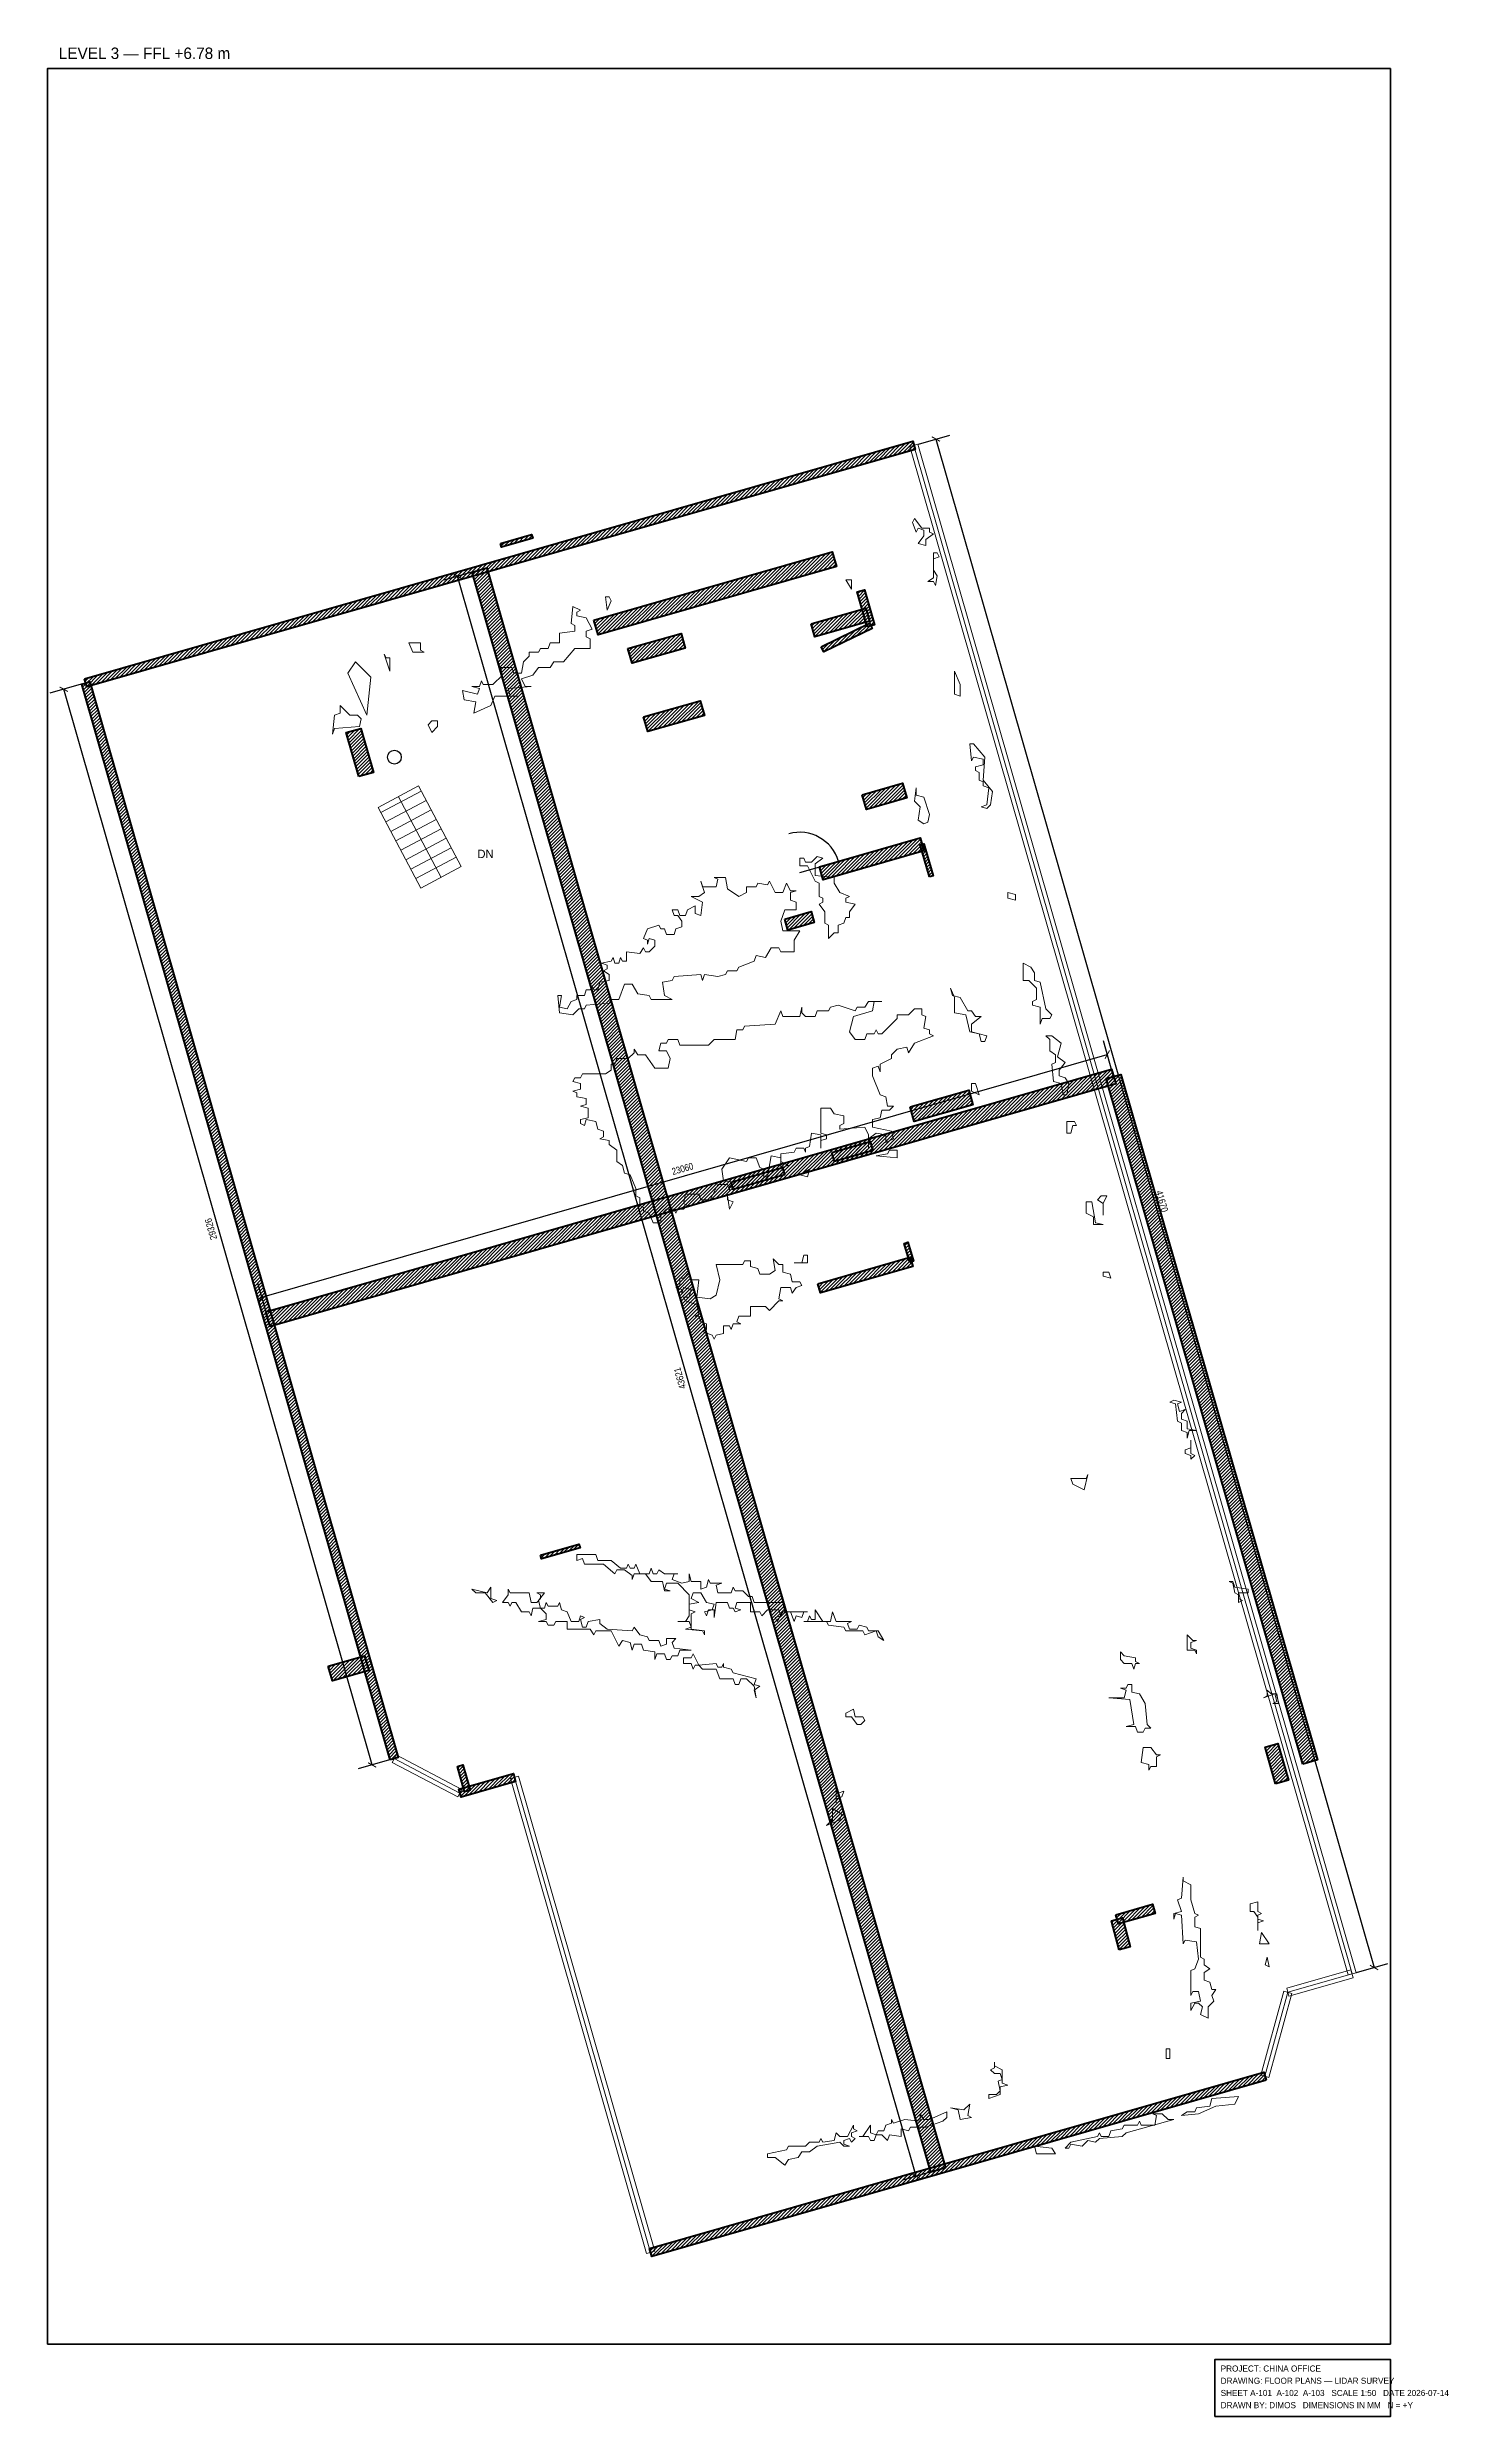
# Model space of a CAD drawing. Header units: metres. Extents: x 0 to 118, y -39 to 25.
# Drawn here: x 80.9 to 117.6, y -38.6 to 23.5 of the extents above; entities that cross this region are included whole.
import ezdxf

# ---------------------------------------------------------------- set-up
doc = ezdxf.new("R2010")
doc.units = ezdxf.units.M
for name, color, linetype, lineweight in [('A-ANNO-DIMS', 3, 'Continuous', 18), ('A-ANNO-SYMB', 1, 'Continuous', 25), ('A-ANNO-TTLB', 7, 'Continuous', 35), ('A-AREA', 3, 'Continuous', 13), ('A-DOOR', 2, 'Continuous', 25), ('A-FLOR-STRS', 5, 'Continuous', 18), ('A-FURN', 8, 'Continuous', 13), ('A-GLAZ', 4, 'Continuous', 13), ('A-WALL', 7, 'Continuous', 60), ('A-WALL-PATT', 8, 'Continuous', 13)]:
    doc.layers.add(name, color=color, linetype=linetype, lineweight=lineweight)
doc.styles.add('OpenSansCondensed-Light', font='OpenSansCondensed-Light.ttf')
doc.dimstyles.new('EZDXF', dxfattribs={"dimtxt": 0.25, "dimasz": 0.175, "dimexe": 0.375, "dimexo": 0.125, "dimgap": 0.1, "dimtad": 1, "dimlfac": 100, "dimzin": 12, "dimdsep": 46, "dimtxsty": 'OpenSansCondensed-Light', "dimblk": 'ARCHTICK', "dimcen": 2.5, "dimazin": 3, "dimtfac": 0.5, "dimtmove": 2, "dimatfit": 3})

# ---------------------------------------------------------------- blocks, each defined once
blk = doc.blocks.new('_ARCHTICK')
at = {"color": 0, "linetype": 'BYBLOCK', "const_width": 0.15}
blk.add_lwpolyline([(-0.5, -0.5), (0.5, 0.5)], dxfattribs=at)

msp = doc.modelspace()

# ---------------------------------------------------------------- hatches: boundary and pattern name
at = {"layer": 'A-WALL-PATT'}
h = msp.add_hatch(dxfattribs=at)
h.set_pattern_fill('ANSI31', scale=0.02)
h.paths.add_polyline_path([(81.8855, 6.9758), (103.5977, 13.2017), (103.6584, 12.9902), (81.9462, 6.7643)])
h = msp.add_hatch(dxfattribs=at)
h.set_pattern_fill('ANSI31', scale=0.02)
h.paths.add_polyline_path([(92.7888, 10.5254), (93.6058, 10.7597), (93.6334, 10.6635), (92.8163, 10.4292)])
h = msp.add_hatch(dxfattribs=at)
h.set_pattern_fill('ANSI31', scale=0.02)
h.paths.add_polyline_path([(95.2384, 8.513), (101.4866, 10.3046), (101.5968, 9.9201), (95.3486, 8.1285)])
h = msp.add_hatch(dxfattribs=at)
h.set_pattern_fill('ANSI31', scale=0.02)
h.paths.add_polyline_path([(104.0725, -32.1551), (92.049, 9.7757), (92.4335, 9.8859), (104.457, -32.0449)])
h = msp.add_hatch(dxfattribs=at)
h.set_pattern_fill('ANSI31', scale=0.02)
h.paths.add_polyline_path([(100.9354, 8.4173), (102.3639, 8.8269), (102.4604, 8.4905), (101.0319, 8.0808)])
h = msp.add_hatch(dxfattribs=at)
h.set_pattern_fill('ANSI31', scale=0.02)
h.paths.add_polyline_path([(102.3996, 8.3398), (102.1377, 9.253), (102.33, 9.3081), (102.5918, 8.3949)])
h = msp.add_hatch(dxfattribs=at)
h.set_pattern_fill('ANSI31', scale=0.02)
h.paths.add_polyline_path([(96.1277, 7.7695), (97.5216, 8.1692), (97.6318, 7.7847), (96.238, 7.385)])
h = msp.add_hatch(dxfattribs=at)
h.set_pattern_fill('ANSI31', scale=0.02)
h.paths.add_polyline_path([(101.1982, 7.8161), (102.4627, 8.4347), (102.5287, 8.3), (101.2641, 7.6813)])
h = msp.add_hatch(dxfattribs=at)
h.set_pattern_fill('ANSI31', scale=0.02)
h.paths.add_polyline_path([(89.8935, -21.3503), (81.8101, 6.8397), (82.0216, 6.9004), (90.105, -21.2897)])
h = msp.add_hatch(dxfattribs=at)
h.set_pattern_fill('ANSI31', scale=0.02)
h.paths.add_polyline_path([(96.5376, 5.9774), (98.0275, 6.4046), (98.1378, 6.0201), (96.6478, 5.5929)])
h = msp.add_hatch(dxfattribs=at)
h.set_pattern_fill('ANSI31', scale=0.02)
h.paths.add_polyline_path([(89.0751, 4.415), (88.7443, 5.5685), (89.1288, 5.6788), (89.4596, 4.5253)])
h = msp.add_hatch(dxfattribs=at)
h.set_pattern_fill('ANSI31', scale=0.02)
h.paths.add_polyline_path([(102.2722, 3.9368), (103.3296, 4.24), (103.4398, 3.8555), (102.3825, 3.5523)])
h = msp.add_hatch(dxfattribs=at)
h.set_pattern_fill('ANSI31', scale=0.02)
h.paths.add_polyline_path([(101.1489, 2.0495), (103.7924, 2.8075), (103.8888, 2.471), (101.2454, 1.713)])
h = msp.add_hatch(dxfattribs=at)
h.set_pattern_fill('ANSI31', scale=0.02)
h.paths.add_polyline_path([(104.0332, 1.7862), (103.7925, 2.6255), (103.8887, 2.653), (104.1293, 1.8138)])
h = msp.add_hatch(dxfattribs=at)
h.set_pattern_fill('ANSI31', scale=0.02)
h.paths.add_polyline_path([(100.2418, 0.678), (100.9335, 0.8764), (101.0162, 0.588), (100.3245, 0.3896)])
h = msp.add_hatch(dxfattribs=at)
h.set_pattern_fill('ANSI31', scale=0.02)
h.paths.add_polyline_path([(86.6412, -9.6092), (108.8077, -3.2531), (108.9179, -3.6376), (86.7515, -9.9937)])
h = msp.add_hatch(dxfattribs=at)
h.set_pattern_fill('ANSI31', scale=0.02)
h.paths.add_polyline_path([(113.8222, -21.4664), (108.6705, -3.5005), (109.055, -3.3902), (114.2067, -21.3561)])
h = msp.add_hatch(dxfattribs=at)
h.set_pattern_fill('ANSI31', scale=0.02)
h.paths.add_polyline_path([(103.5252, -4.2424), (105.0633, -3.8014), (105.1735, -4.1859), (103.6355, -4.6269)])
h = msp.add_hatch(dxfattribs=at)
h.set_pattern_fill('ANSI31', scale=0.02)
h.paths.add_polyline_path([(101.4742, -5.434), (102.4835, -5.1445), (102.5524, -5.3849), (101.5431, -5.6743)])
h = msp.add_hatch(dxfattribs=at)
h.set_pattern_fill('ANSI31', scale=0.02)
h.paths.add_polyline_path([(98.8376, -6.216), (100.1834, -5.8301), (100.2385, -6.0224), (98.8928, -6.4082)])
h = msp.add_hatch(dxfattribs=at)
h.set_pattern_fill('ANSI31', scale=0.02)
h.paths.add_polyline_path([(103.5169, -8.3143), (103.3744, -7.8174), (103.4705, -7.7899), (103.613, -8.2868)])
h = msp.add_hatch(dxfattribs=at)
h.set_pattern_fill('ANSI31', scale=0.02)
h.paths.add_polyline_path([(101.1085, -8.8749), (103.5305, -8.1804), (103.5994, -8.4207), (101.1774, -9.1152)])
h = msp.add_hatch(dxfattribs=at)
h.set_pattern_fill('ANSI31', scale=0.02)
h.paths.add_polyline_path([(93.837, -15.9865), (94.8464, -15.6971), (94.8739, -15.7932), (93.8646, -16.0827)])
h = msp.add_hatch(dxfattribs=at)
h.set_pattern_fill('ANSI31', scale=0.02)
h.paths.add_polyline_path([(88.2738, -18.8972), (89.2262, -18.6241), (89.3364, -19.0086), (88.3841, -19.2817)])
h = msp.add_hatch(dxfattribs=at)
h.set_pattern_fill('ANSI31', scale=0.02)
h.paths.add_polyline_path([(113.1109, -21.9824), (112.8352, -21.0211), (113.1717, -20.9247), (113.4473, -21.8859)])
h = msp.add_hatch(dxfattribs=at)
h.set_pattern_fill('ANSI31', scale=0.02)
h.paths.add_polyline_path([(91.8476, -22.1877), (91.6584, -21.5279), (91.8026, -21.4866), (91.9918, -22.1463)])
h = msp.add_hatch(dxfattribs=at)
h.set_pattern_fill('ANSI31', scale=0.02)
h.paths.add_polyline_path([(93.1866, -21.9181), (91.7562, -22.3283), (91.6955, -22.1168), (93.1259, -21.7067)])
h = msp.add_hatch(dxfattribs=at)
h.set_pattern_fill('ANSI31', scale=0.02)
h.paths.add_polyline_path([(108.9188, -25.4103), (109.8801, -25.1347), (109.949, -25.375), (108.9877, -25.6506)])
h = msp.add_hatch(dxfattribs=at)
h.set_pattern_fill('ANSI31', scale=0.02)
h.paths.add_polyline_path([(109.0076, -26.3284), (108.8082, -25.5685), (109.0984, -25.4924), (109.2978, -26.2522)])
h = msp.add_hatch(dxfattribs=at)
h.set_pattern_fill('ANSI31', scale=0.02)
h.paths.add_polyline_path([(112.8598, -29.7499), (96.7564, -34.3675), (96.6957, -34.156), (112.7991, -29.5384)])

# ---------------------------------------------------------------- linework, layer by layer
at = {"layer": 'A-ANNO-SYMB'}
msp.add_circle((90.0076, 4.9242), 0.18, dxfattribs=at)
at = {"layer": 'A-ANNO-TTLB'}
for points in [[(80.9101, -36.6639), (116.1197, -36.6639), (116.1197, 22.9708), (80.9101, 22.9708)], [(111.5197, -38.5639), (116.1197, -38.5639), (116.1197, -37.0639), (111.5197, -37.0639)]]:
    msp.add_lwpolyline(points, close=True, dxfattribs=at)
at = {"layer": 'A-AREA'}
msp.add_lwpolyline([(89.2892, 6.025), (88.7892, 7.125), (88.9892, 7.425), (89.3892, 7.025)], close=True, dxfattribs=at)
at = {"layer": 'A-DOOR'}
msp.add_line((100.6385, 1.9051), (101.6478, 2.1945), dxfattribs=at)
msp.add_arc((100.6385, 1.9051), 1.05, 16, 106, dxfattribs=at)
at = {"layer": 'A-FLOR-STRS'}
for p, q in [((89.6518, 3.4739), (90.7125, 4.0351)), ((89.7828, 3.2264), (90.8435, 3.7876)), ((91.2297, 1.7745), (90.1111, 3.8888)), ((89.9137, 2.9789), (90.9744, 3.5401)), ((90.0447, 2.7314), (91.1054, 3.2926)), ((90.1756, 2.4839), (91.2363, 3.0451)), ((90.3065, 2.2364), (91.3672, 2.7976)), ((90.4375, 1.9889), (91.4982, 2.5501)), ((90.5684, 1.7414), (91.6291, 2.3026))]:
    msp.add_line(p, q, dxfattribs=at)
msp.add_lwpolyline([(90.6993, 1.4939), (89.5808, 3.6083), (90.6415, 4.1694), (91.76, 2.0551)], close=True, dxfattribs=at)
at = {"layer": 'A-FURN'}
for points in [[(103.9392, 10.475), (103.7392, 10.525), (103.8892, 10.725), (103.8892, 10.875), (103.7392, 10.925), (103.6892, 10.825), (103.5892, 11.075), (103.6392, 11.175), (103.8392, 10.925), (104.0392, 10.925), (104.0392, 10.825), (104.1392, 10.775), (103.9392, 10.625)], [(104.1892, 9.425), (104.1392, 9.525), (103.9892, 9.525), (104.1392, 9.625), (104.1392, 10.275), (104.2392, 10.275), (104.2892, 10.175), (104.1392, 10.125), (104.1392, 9.825), (104.2392, 9.675)], [(101.9892, 9.325), (101.8392, 9.575), (101.9892, 9.575)], [(92.0892, 6.075), (92.1392, 6.375), (91.8392, 6.425), (91.7892, 6.675), (92.1892, 6.575), (92.2392, 6.725), (92.0392, 6.775), (92.2392, 6.775), (92.2892, 6.925), (92.3392, 6.825), (92.5892, 6.825), (92.8392, 7.075), (92.7892, 7.275), (93.0892, 7.275), (93.1392, 7.125), (93.3392, 7.125), (93.3892, 7.425), (93.5392, 7.575), (93.5392, 7.675), (93.7892, 7.675), (93.8392, 7.775), (94.0392, 7.775), (94.0892, 7.925), (94.3392, 7.925), (94.3392, 8.175), (94.7392, 8.225), (94.7392, 8.375), (94.6392, 8.425), (94.6892, 8.875), (94.8892, 8.775), (94.7892, 8.725), (94.7892, 8.625), (95.0392, 8.575), (95.1892, 8.275), (95.0392, 8.225), (95.0392, 8.075), (95.1392, 8.025), (95.1392, 7.775), (94.7392, 7.775), (94.4392, 7.425), (94.1892, 7.425), (94.0892, 7.275), (93.7892, 7.275), (93.6392, 7.075), (93.3392, 6.975), (93.4392, 6.775), (93.5892, 6.775), (92.9892, 6.725), (93.0392, 6.525), (93.2392, 6.525), (92.6392, 6.525), (92.5392, 6.275)], [(95.5892, 8.775), (95.5392, 9.125), (95.6392, 9.125), (95.6892, 9.025)], [(89.8892, 7.175), (89.7392, 7.625), (89.7892, 7.525), (89.8892, 7.525)], [(90.4892, 7.675), (90.3892, 7.925), (90.6892, 7.925), (90.6892, 7.725), (90.7892, 7.675)], [(104.8392, 6.525), (104.6892, 6.575), (104.6892, 7.175), (104.8392, 6.825)], [(88.3892, 5.525), (88.4392, 6.025), (88.5892, 6.075), (88.5892, 6.275), (88.8392, 6.025), (89.0392, 6.025), (89.1392, 5.925), (89.0892, 5.725), (88.4392, 5.675)], [(90.9892, 5.575), (90.8892, 5.775), (90.9892, 5.875), (91.1392, 5.875), (91.1392, 5.725)], [(105.5392, 3.575), (105.3892, 3.625), (105.5392, 3.675), (105.5892, 4.125), (105.4392, 4.175), (105.4392, 4.275), (105.3392, 4.325), (105.3392, 4.525), (105.2392, 4.575), (105.2392, 4.675), (105.4392, 4.725), (105.4392, 4.875), (105.1892, 4.925), (105.1392, 4.825), (105.0892, 5.275), (105.1892, 5.275), (105.4892, 4.925), (105.4392, 4.325), (105.6892, 4.025), (105.6392, 3.675)], [(103.8892, 3.175), (103.7392, 3.275), (103.7892, 3.625), (103.6392, 3.775), (103.6892, 4.125), (103.6892, 3.925), (103.8892, 3.875), (104.0392, 3.425), (103.9892, 3.225)], [(101.3892, 0.175), (101.3892, 0.525), (101.2892, 0.575), (101.2892, 0.875), (101.1392, 1.075), (101.2392, 1.125), (101.2392, 1.225), (101.1392, 1.275), (101.1392, 1.625), (101.0392, 1.675), (100.8392, 2.075), (100.6392, 2.075), (100.6392, 2.275), (100.7392, 2.275), (100.7892, 2.175), (100.9392, 2.175), (101.0892, 2.325), (101.2392, 2.275), (101.0392, 2.125), (101.0392, 1.825), (101.5392, 1.775), (101.5392, 1.625), (101.6892, 1.375), (101.9392, 1.275), (101.8392, 1.225), (101.8392, 1.125), (102.0892, 1.075), (101.9392, 0.875), (101.9392, 0.725), (101.8392, 0.725), (101.7892, 0.575), (101.6392, 0.525), (101.6392, 0.325), (101.5392, 0.325)], [(94.3392, -1.775), (94.2892, -1.325), (94.3892, -1.325), (94.3392, -1.625), (94.5392, -1.675), (94.6392, -1.475), (94.7892, -1.425), (94.7892, -1.325), (94.9892, -1.325), (95.0392, -1.175), (95.1392, -1.175), (95.1892, -1.075), (95.2392, -1.175), (95.3392, -1.175), (95.3892, -0.975), (95.6392, -0.925), (95.6392, -0.775), (95.4892, -0.675), (95.5892, -0.625), (95.5892, -0.525), (95.4392, -0.475), (95.6892, -0.425), (95.7392, -0.325), (95.7892, -0.475), (95.8892, -0.475), (95.9392, -0.325), (95.9892, -0.425), (96.0892, -0.425), (96.0892, -0.175), (96.4392, -0.225), (96.5392, -0.075), (96.5892, -0.175), (96.6892, -0.175), (96.8392, -0.025), (96.8392, 0.125), (96.6892, 0.175), (96.6392, 0.025), (96.6392, 0.125), (96.5392, 0.175), (96.6392, 0.425), (96.9392, 0.525), (96.9892, 0.425), (97.0892, 0.425), (97.1392, 0.275), (97.3392, 0.275), (97.3892, 0.425), (97.5392, 0.475), (97.5392, 0.625), (97.4392, 0.775), (97.3392, 0.775), (97.2892, 0.925), (97.4392, 0.925), (97.4892, 0.775), (97.6392, 0.775), (97.6892, 0.925), (97.8892, 1.025), (97.8892, 0.825), (98.0392, 0.775), (98.0892, 1.125), (97.7892, 1.275), (97.9892, 1.275), (98.1392, 1.375), (98.0392, 1.675), (98.0892, 1.525), (98.4392, 1.525), (98.4892, 1.725), (98.3892, 1.775), (98.6892, 1.775), (98.7392, 1.475), (99.0392, 1.275), (99.2392, 1.375), (99.2392, 1.525), (99.4892, 1.525), (99.5392, 1.625), (99.7892, 1.575), (99.8392, 1.675), (99.9892, 1.375), (100.1892, 1.375), (100.2892, 1.625), (100.3892, 1.425), (100.5392, 1.425), (100.3892, 1.375), (100.3892, 1.175), (100.5392, 1.125), (100.5392, 0.925), (100.2392, 0.925), (100.1392, 0.625), (100.1892, 0.375), (100.6392, 0.375), (100.4892, 0.125), (100.4892, -0.175), (100.1392, -0.175), (100.0892, -0.075), (99.8892, -0.075), (99.7392, -0.325), (99.4892, -0.275), (99.4392, -0.425), (99.0392, -0.575), (98.9892, -0.675), (98.7392, -0.675), (98.6892, -0.775), (98.4892, -0.825), (98.1392, -0.775), (98.0892, -0.925), (98.0392, -0.775), (97.3392, -0.825), (97.2892, -0.925), (97.0392, -0.975), (97.0892, -1.325), (97.2892, -1.425), (96.7392, -1.425), (96.6892, -1.325), (96.3892, -1.275), (96.2392, -1.025), (96.0392, -1.025), (95.8892, -1.425), (95.6892, -1.425), (95.6392, -1.525), (95.0392, -1.575), (94.9892, -1.675), (94.8392, -1.675), (94.6892, -1.825)], [(106.2892, 1.175), (106.0892, 1.225), (106.0892, 1.375), (106.2892, 1.325)], [(106.9392, -2.075), (106.9392, -1.625), (106.7392, -1.575), (106.7392, -1.475), (106.8392, -1.425), (106.8392, -1.125), (106.6392, -0.925), (106.4892, -0.925), (106.4892, -0.475), (106.6892, -0.575), (106.7892, -0.725), (106.7892, -0.925), (106.9392, -0.975), (107.0892, -1.675), (107.2392, -1.825), (107.1892, -1.925), (106.9892, -1.925)], [(105.4892, -2.525), (105.3892, -2.525), (105.3392, -2.325), (105.0892, -2.275), (104.9892, -1.825), (104.6892, -1.775), (104.6892, -1.375), (104.5892, -1.125), (104.6392, -1.325), (104.8392, -1.375), (105.0392, -1.725), (105.1392, -1.725), (105.2392, -1.875), (105.3892, -1.875), (105.1392, -2.075), (105.1392, -2.275), (105.5392, -2.375)], [(94.8892, -4.675), (94.8892, -4.575), (95.0892, -4.525), (95.0892, -4.275), (94.8892, -4.225), (95.0392, -4.175), (95.0392, -4.025), (94.7892, -3.975), (94.7892, -3.875), (94.6892, -3.825), (94.8892, -3.775), (94.8892, -3.625), (94.6892, -3.575), (94.7392, -3.475), (94.8892, -3.475), (94.9392, -3.375), (95.5392, -3.375), (95.6892, -3.275), (95.6892, -3.125), (95.7892, -3.125), (95.8392, -2.975), (96.1392, -2.975), (96.2892, -2.825), (96.2892, -2.725), (96.3892, -2.875), (96.5892, -2.875), (96.8392, -3.225), (97.1892, -3.225), (97.2392, -2.975), (97.1392, -2.775), (96.9392, -2.775), (96.9892, -2.575), (97.1392, -2.575), (97.1892, -2.475), (97.4392, -2.475), (97.4892, -2.625), (98.2392, -2.625), (98.3892, -2.475), (98.9392, -2.475), (98.9892, -2.225), (99.1392, -2.225), (99.1892, -2.125), (99.9892, -2.075), (100.1392, -1.725), (100.1892, -1.875), (100.6392, -1.875), (100.6892, -1.625), (100.6892, -1.775), (100.7892, -1.875), (101.0392, -1.875), (101.0892, -1.725), (101.3892, -1.725), (101.4392, -1.625), (101.6392, -1.575), (102.0892, -1.725), (102.1392, -1.625), (102.3392, -1.625), (102.4392, -1.475), (102.7892, -1.475), (102.5892, -1.475), (102.5392, -1.725), (102.0392, -1.875), (101.9392, -2.275), (102.0892, -2.475), (102.3392, -2.475), (102.3892, -2.325), (102.5892, -2.325), (102.6392, -2.225), (102.6892, -2.325), (102.7892, -2.325), (103.1892, -1.925), (103.1892, -1.825), (103.4892, -1.825), (103.6392, -1.675), (103.8392, -1.675), (103.8392, -1.825), (103.9392, -1.875), (103.8892, -2.175), (104.0392, -2.225), (104.0392, -2.325), (104.1392, -2.375), (103.6392, -2.575), (103.4892, -2.825), (103.4392, -2.675), (103.1892, -2.725), (103.0392, -2.875), (103.0392, -2.975), (102.7392, -3.125), (102.7392, -3.325), (102.6892, -3.175), (102.5392, -3.225), (102.5392, -3.425), (102.7392, -3.925), (102.8892, -3.975), (102.9392, -4.225), (103.0892, -4.225), (102.9892, -4.325), (102.7892, -4.325), (102.7392, -4.525), (102.5392, -4.575), (102.5392, -4.775), (103.0392, -4.875), (103.0892, -5.075), (102.8892, -5.175), (102.8892, -4.975), (102.6392, -4.925), (102.4392, -5.075), (102.4392, -5.325), (102.4392, -4.975), (102.3392, -4.775), (101.6892, -4.825), (101.6892, -4.725), (101.7892, -4.675), (101.7892, -4.475), (101.5392, -4.425), (101.4392, -4.275), (101.1892, -4.275), (101.1892, -4.925), (101.3392, -4.975), (101.3392, -5.075), (101.1892, -5.125), (101.1892, -5.325), (101.1892, -4.975), (100.9392, -4.925), (100.8892, -5.275), (100.7892, -5.325), (100.7892, -5.425), (100.7392, -5.325), (100.5392, -5.325), (100.4892, -5.425), (100.1392, -5.475), (100.1392, -5.675), (100.3392, -5.775), (100.1392, -5.825), (100.1392, -5.575), (99.8892, -5.525), (99.7892, -6.075), (99.6892, -6.075), (99.6892, -5.875), (99.5892, -5.825), (99.4892, -5.575), (99.2892, -5.575), (99.2392, -5.675), (98.7892, -5.575), (98.5892, -5.875), (98.6392, -6.175), (98.9392, -6.225), (98.7892, -6.325), (98.7892, -6.425), (98.7392, -6.275), (98.4892, -6.275), (98.2892, -6.675), (98.0392, -6.675), (97.9892, -6.525), (97.6392, -6.525), (97.5892, -6.775), (97.6892, -6.825), (97.5892, -6.925), (97.4392, -6.925), (97.3892, -7.025), (97.3392, -6.925), (97.1392, -6.925), (96.9892, -7.075), (96.9892, -7.275), (96.7892, -7.275), (96.6892, -7.025), (96.5392, -6.975), (96.5392, -6.875), (96.4392, -6.825), (96.4392, -6.625), (96.3392, -6.575), (96.3392, -6.375), (96.1892, -6.025), (96.0392, -5.975), (95.9892, -5.775), (95.8392, -5.675), (95.8392, -5.375), (95.6392, -5.225), (95.6392, -5.125), (95.3892, -5.075), (95.4892, -5.025), (95.4892, -4.875), (95.3392, -4.825), (95.2892, -4.625), (95.0392, -4.575), (94.9892, -4.725)], [(107.6392, -3.925), (107.5392, -3.925), (107.4892, -3.625), (107.2892, -3.575), (107.2392, -3.125), (107.3392, -3.075), (107.3392, -2.875), (107.1892, -2.775), (107.1892, -2.475), (107.0892, -2.375), (107.2392, -2.375), (107.4892, -2.575), (107.3892, -2.925), (107.5892, -3.075), (107.4392, -3.275), (107.4392, -3.425), (107.5892, -3.475), (107.6892, -3.625)], [(105.3392, -3.925), (105.1392, -3.825), (105.1392, -3.625), (105.2392, -3.625)], [(107.6392, -4.925), (107.6392, -4.625), (107.8392, -4.625), (107.8892, -4.725), (107.7892, -4.725), (107.7392, -4.925)], [(102.6392, -5.525), (102.9392, -5.475), (102.9892, -5.375), (103.1892, -5.375), (103.1892, -5.575)], [(100.6392, -6.025), (100.8892, -5.875), (100.8392, -6.075)], [(98.7892, -6.925), (98.7392, -6.575), (98.7392, -6.675), (98.8892, -6.725)], [(108.5892, -7.325), (108.3392, -7.325), (108.3392, -7.125), (108.1392, -7.025), (108.1392, -6.725), (108.2892, -6.725), (108.3892, -7.275)], [(108.5892, -7.075), (108.5892, -6.775), (108.4392, -6.675), (108.5392, -6.575), (108.6892, -6.575), (108.5892, -6.775)], [(97.3892, -8.975), (97.4892, -8.925), (97.4892, -8.725), (97.5892, -8.725), (97.7392, -8.575), (97.7892, -8.775), (97.9892, -8.775), (97.9392, -9.225), (98.2892, -9.275), (98.4392, -9.175), (98.5392, -8.775), (98.4392, -8.375), (99.1392, -8.375), (99.1892, -8.275), (99.3392, -8.275), (99.3392, -8.425), (99.5392, -8.475), (99.5892, -8.625), (99.8392, -8.625), (99.9892, -8.525), (99.9392, -8.225), (100.0892, -8.375), (100.1892, -8.375), (100.1892, -8.575), (100.3892, -8.625), (100.4392, -8.825), (100.6392, -8.825), (100.6892, -8.925), (100.5392, -8.975), (100.4392, -9.125), (100.3892, -8.975), (100.1392, -8.975), (100.0892, -9.275), (100.1892, -9.325), (100.0892, -9.325), (99.8392, -9.575), (99.7392, -9.475), (99.3392, -9.475), (99.3392, -9.725), (99.0392, -9.725), (98.9892, -9.875), (99.0892, -9.925), (98.8892, -9.925), (98.8392, -10.075), (98.7892, -9.975), (98.6392, -9.975), (98.6392, -10.175), (98.4392, -10.225), (98.3892, -10.325), (98.3392, -10.225), (98.0892, -10.125), (98.1892, -10.075), (98.1892, -9.925), (98.0392, -9.875), (97.9892, -9.725), (97.8892, -9.725), (97.9892, -9.675), (97.9392, -9.425), (97.6392, -9.325), (97.5892, -9.225), (97.7392, -9.225), (97.7892, -9.025), (97.5892, -8.975), (97.5392, -9.125), (97.5392, -9.025)], [(100.4892, -8.325), (100.6892, -8.325), (100.7392, -8.125), (100.8392, -8.125), (100.8392, -8.325)], [(108.7892, -8.725), (108.5892, -8.675), (108.5892, -8.575), (108.7392, -8.575)], [(110.7892, -12.925), (110.7892, -12.775), (110.6392, -12.725), (110.6392, -12.525), (110.5392, -12.475), (110.4892, -12.025), (110.3392, -11.975), (110.4392, -11.925), (110.6392, -11.975), (110.5392, -12.025), (110.5892, -12.225), (110.7392, -12.175), (110.6392, -12.275), (110.6392, -12.425), (110.7892, -12.475), (110.7892, -12.675), (111.0392, -12.725), (110.8392, -12.725)], [(110.8892, -13.475), (110.8892, -13.375), (110.7392, -13.325), (110.7392, -13.225), (110.8892, -13.175), (110.8892, -12.975), (110.8892, -13.325), (110.9892, -13.375)], [(107.7892, -14.125), (107.7392, -13.975), (108.1392, -13.975), (108.1892, -13.875), (108.0892, -14.275)], [(100.8392, -17.475), (100.7392, -17.475), (100.6892, -17.625), (100.5392, -17.575), (100.4892, -17.725), (100.3892, -17.475), (100.1892, -17.475), (100.0392, -17.725), (99.9892, -17.625), (100.1392, -17.575), (100.0892, -17.425), (99.7892, -17.425), (99.6392, -17.575), (99.5892, -17.475), (99.3392, -17.475), (99.3392, -17.225), (98.9892, -17.225), (98.9392, -17.375), (99.0892, -17.425), (98.9392, -17.475), (98.8892, -17.375), (98.7892, -17.375), (98.7392, -17.225), (98.4392, -17.225), (98.3892, -17.625), (98.3892, -17.425), (98.2392, -17.425), (98.1892, -17.575), (98.1392, -17.475), (98.3392, -17.425), (98.3892, -17.275), (98.1892, -17.225), (98.0392, -16.975), (97.8392, -16.975), (97.7892, -17.125), (97.9892, -17.225), (97.7392, -17.275), (97.7392, -17.425), (97.8892, -17.475), (97.7892, -17.525), (97.7892, -17.925), (98.1392, -17.975), (98.1392, -18.075), (98.0892, -17.975), (97.6392, -17.925), (97.7892, -17.875), (97.7392, -17.725), (97.4392, -17.725), (97.6392, -17.725), (97.7392, -17.575), (97.7392, -17.025), (97.4392, -16.725), (97.1392, -16.725), (97.0892, -16.875), (97.2392, -16.925), (97.0892, -16.925), (97.0392, -16.675), (96.7392, -16.675), (96.5892, -16.475), (96.2892, -16.475), (96.2392, -16.625), (96.2392, -16.525), (96.0392, -16.375), (95.8392, -16.375), (95.7892, -16.475), (95.4892, -16.225), (94.9892, -16.225), (94.9392, -16.075), (94.7892, -16.125), (94.7892, -15.975), (95.2892, -15.975), (95.3392, -16.125), (95.6892, -16.125), (95.9392, -16.325), (96.0892, -16.325), (96.1392, -16.225), (96.1892, -16.325), (96.2892, -16.325), (96.3392, -16.225), (96.4392, -16.475), (96.6892, -16.475), (96.7392, -16.325), (96.7892, -16.475), (96.8892, -16.475), (96.9392, -16.375), (97.0892, -16.475), (97.4392, -16.475), (97.3392, -16.475), (97.2892, -16.625), (97.5392, -16.725), (97.7392, -16.675), (97.7392, -16.475), (97.7892, -16.675), (98.0392, -16.675), (98.0392, -16.875), (98.1892, -16.825), (98.2392, -16.625), (98.2892, -16.725), (98.5892, -16.725), (98.4392, -16.775), (98.4892, -16.975), (98.8392, -16.975), (98.8892, -16.825), (98.9392, -16.925), (99.1392, -16.925), (99.2892, -17.075), (99.3892, -17.075), (99.4392, -17.225), (100.1892, -17.225), (100.2392, -17.475)], [(112.2392, -17.175), (112.1392, -17.225), (112.1392, -17.025), (112.0392, -16.975), (111.9892, -16.725), (111.8892, -16.675), (111.9892, -16.675), (112.0392, -16.825), (112.3892, -16.875), (112.3892, -16.975), (112.1392, -16.975), (112.1392, -17.125)], [(92.6892, -17.175), (92.5892, -17.225), (92.3892, -16.975), (92.1392, -16.975), (92.0392, -16.875), (92.4392, -16.975), (92.5392, -16.825), (92.5392, -17.125)], [(97.7892, -18.475), (97.4892, -18.475), (97.4392, -18.625), (97.2892, -18.625), (97.2392, -18.725), (97.1392, -18.725), (97.0892, -18.575), (96.8892, -18.575), (96.8392, -18.725), (96.8392, -18.525), (96.5392, -18.475), (96.4892, -18.325), (96.2892, -18.325), (96.2392, -18.475), (96.1892, -18.275), (95.9892, -18.225), (95.8892, -18.375), (95.6892, -17.975), (95.2892, -17.975), (95.2392, -18.075), (95.1392, -17.925), (94.5392, -17.925), (94.5392, -17.725), (94.2392, -17.725), (94.1892, -17.825), (94.0392, -17.825), (93.9892, -17.725), (93.7892, -17.725), (93.9892, -17.675), (93.9892, -17.525), (93.8392, -17.375), (93.6392, -17.375), (93.5892, -17.575), (93.5392, -17.475), (93.3392, -17.475), (93.1892, -17.225), (93.0892, -17.225), (93.0392, -17.325), (92.9892, -17.225), (92.8392, -17.225), (92.9892, -17.025), (92.9892, -16.875), (93.0392, -16.975), (93.5392, -16.975), (93.5892, -17.225), (93.7392, -17.225), (93.8392, -17.125), (93.8392, -17.025), (93.7392, -16.975), (93.9392, -16.975), (93.7892, -17.175), (93.8392, -17.375), (93.9392, -17.375), (93.9892, -17.225), (94.0392, -17.325), (94.2892, -17.325), (94.3392, -17.225), (94.3892, -17.425), (94.5392, -17.475), (94.6392, -17.725), (94.8392, -17.725), (94.8892, -17.575), (94.9892, -17.625), (94.8892, -17.675), (94.9392, -17.875), (95.0392, -17.875), (95.0892, -17.725), (95.3892, -17.675), (95.3892, -17.775), (95.5892, -17.925), (96.2392, -17.975), (96.2892, -17.875), (96.4392, -18.075), (96.6392, -18.125), (96.6892, -18.225), (96.9392, -18.225), (96.9892, -18.375), (97.1392, -18.325), (97.1392, -18.175), (97.3892, -18.175), (97.2892, -18.275), (97.3392, -18.425)], [(102.8392, -18.225), (102.6892, -18.125), (102.6392, -17.975), (102.3392, -18.075), (102.2892, -17.975), (101.8392, -17.975), (101.7892, -17.875), (101.3892, -17.825), (101.3392, -17.725), (100.7392, -17.725), (100.8392, -17.725), (100.8892, -17.575), (100.9392, -17.675), (101.0392, -17.675), (101.0392, -17.425), (101.2392, -17.725), (101.4392, -17.725), (101.4892, -17.475), (101.5892, -17.725), (101.9892, -17.725), (101.8892, -17.775), (101.9392, -17.925), (102.1392, -17.925), (102.1892, -17.825), (102.3892, -17.875), (102.4392, -17.975), (102.6892, -17.975)], [(99.4892, -19.725), (99.4392, -19.425), (99.2392, -19.225), (99.0892, -19.225), (99.0392, -19.375), (98.9392, -19.375), (98.8892, -19.225), (98.5392, -19.225), (98.4392, -18.975), (98.0892, -18.975), (97.9892, -18.875), (97.8892, -18.875), (97.8392, -18.975), (97.7892, -18.825), (97.5892, -18.825), (97.5892, -18.675), (97.7892, -18.675), (97.8392, -18.575), (97.9892, -18.875), (98.4392, -18.825), (98.4892, -18.925), (98.5892, -18.925), (98.6392, -18.825), (98.6392, -18.925), (98.8392, -18.975), (98.8892, -19.075), (99.4892, -19.225), (99.4392, -19.375), (99.5892, -19.425), (99.4392, -19.525)], [(109.5392, -18.825), (109.4392, -18.825), (109.3892, -18.975), (109.3392, -18.825), (109.1392, -18.825), (109.0392, -18.725), (109.0392, -18.525), (109.1392, -18.625), (109.4392, -18.675), (109.4392, -18.775)], [(111.0392, -18.575), (110.9892, -18.475), (110.7892, -18.475), (110.7892, -18.075), (110.9392, -18.225), (111.0392, -18.225), (110.8892, -18.275), (110.8892, -18.425), (111.0392, -18.475)], [(109.6392, -20.625), (109.4892, -20.625), (109.4392, -20.475), (109.1892, -20.475), (109.3892, -20.425), (109.2892, -19.775), (108.7392, -19.725), (109.1392, -19.725), (109.1892, -19.525), (109.0392, -19.475), (109.1892, -19.475), (109.2392, -19.375), (109.3392, -19.375), (109.3392, -19.575), (109.5392, -19.625), (109.6892, -19.875), (109.7392, -20.425), (109.8392, -20.525), (109.6892, -20.525)], [(113.1892, -19.875), (113.0392, -19.875), (113.1392, -19.825), (113.0892, -19.625), (112.7892, -19.725), (112.8892, -19.675), (112.8892, -19.525), (112.9892, -19.625), (113.1392, -19.625)], [(102.2392, -20.425), (102.1392, -20.425), (101.9892, -20.225), (101.8392, -20.225), (101.8392, -20.125), (102.0392, -20.025), (102.0892, -20.225), (102.2892, -20.225), (102.3392, -20.325)], [(109.7892, -21.625), (109.7892, -21.475), (109.5892, -21.425), (109.6392, -21.025), (109.8392, -21.025), (109.9892, -21.225), (110.0892, -21.225), (109.9892, -21.275), (109.9892, -21.525), (109.8392, -21.525)], [(101.5892, -22.475), (101.5892, -22.025), (101.6392, -22.225), (101.7892, -22.175), (101.7392, -22.325), (101.5892, -22.375)], [(101.3392, -23.075), (101.4892, -22.925), (101.4892, -22.625), (101.7392, -22.775), (101.6892, -22.925)], [(111.3392, -28.125), (111.1392, -28.025), (111.1892, -27.825), (111.0892, -27.725), (110.9892, -27.725), (110.8892, -27.925), (110.8892, -27.725), (111.1392, -27.675), (111.0892, -27.425), (110.9392, -27.425), (110.8892, -27.525), (110.8892, -26.875), (110.9892, -26.825), (111.0892, -26.575), (111.0392, -26.125), (110.7392, -26.075), (110.6892, -26.175), (110.6392, -25.425), (110.4892, -25.375), (110.4392, -25.525), (110.4392, -25.375), (110.6392, -25.325), (110.5392, -25.025), (110.6392, -24.975), (110.6892, -24.425), (110.6892, -24.525), (110.8892, -24.625), (110.8892, -25.025), (110.9892, -25.375), (111.0892, -25.425), (110.9892, -25.475), (110.9892, -25.725), (111.1392, -25.775), (111.1392, -26.525), (111.2392, -26.575), (111.2392, -26.725), (111.3892, -26.825), (111.2392, -26.925), (111.2392, -27.125), (111.3892, -27.175), (111.4392, -27.375), (111.5392, -27.375), (111.4392, -27.525), (111.4892, -27.675), (111.3392, -27.825)], [(112.6392, -25.825), (112.6392, -25.475), (112.5392, -25.325), (112.4392, -25.325), (112.4392, -25.125), (112.6392, -25.075), (112.6392, -25.325), (112.7392, -25.375), (112.6392, -25.425), (112.6392, -25.525), (112.7892, -25.575), (112.6392, -25.625)], [(112.9392, -26.175), (112.6892, -26.175), (112.7392, -25.875)], [(112.9392, -26.775), (112.8392, -26.725), (112.8892, -26.525)], [(110.2392, -29.175), (110.2392, -28.925), (110.3392, -28.925), (110.3392, -29.175)], [(105.5892, -30.225), (105.5892, -30.125), (105.7892, -30.125), (105.8892, -30.025), (105.8392, -29.775), (105.9392, -29.725), (105.8892, -29.575), (105.7392, -29.575), (105.6392, -29.475), (105.7392, -29.425), (105.7392, -29.275), (105.7392, -29.375), (105.9392, -29.475), (105.9392, -29.825), (106.0892, -29.875), (105.8892, -29.925), (105.8892, -30.125)], [(104.5892, -30.475), (104.9392, -30.525), (105.0892, -30.375), (105.0392, -30.675), (105.1392, -30.725), (104.8392, -30.775), (104.7892, -30.525)], [(110.6392, -30.675), (110.7892, -30.575), (110.9892, -30.575), (111.0392, -30.475), (111.3892, -30.425), (111.4392, -30.225), (112.1392, -30.175), (112.0392, -30.375), (111.5392, -30.425), (111.0892, -30.625)], [(99.7892, -31.775), (99.7892, -31.675), (100.2892, -31.575), (100.3392, -31.475), (100.7892, -31.475), (100.8892, -31.375), (101.1392, -31.375), (101.1892, -31.275), (101.2392, -31.375), (101.5392, -31.325), (101.5892, -31.125), (101.6892, -31.225), (101.8892, -31.225), (102.0392, -30.925), (102.0392, -31.025), (102.1392, -31.075), (101.9892, -31.125), (101.9892, -31.225), (102.0892, -31.275), (101.9892, -31.375), (101.9392, -31.275), (101.7892, -31.325), (101.7892, -31.425), (101.9392, -31.475), (101.7892, -31.475), (101.6892, -31.375), (101.0892, -31.475), (100.8892, -31.625), (100.6892, -31.625), (100.5892, -31.775), (100.3392, -31.825), (100.2392, -31.975), (99.9892, -31.775)], [(102.1892, -31.225), (102.2892, -31.225), (102.4892, -30.925), (102.4892, -31.125), (102.6392, -31.175), (102.6892, -31.075), (102.8392, -31.075), (102.8892, -30.925), (103.0392, -30.875), (103.0392, -30.775), (103.0892, -30.875), (103.3892, -30.775), (103.7892, -30.825), (103.7892, -30.625), (103.8892, -30.775), (104.0392, -30.775), (104.4892, -30.575), (104.4892, -30.725), (104.3892, -30.825), (103.9392, -30.975), (103.5392, -30.975), (103.4892, -31.075), (103.2892, -31.025), (103.2892, -31.225), (102.9892, -31.175), (102.9392, -31.325), (102.7892, -31.175), (102.6392, -31.175), (102.5892, -31.325), (102.4892, -31.325), (102.4392, -31.225)], [(107.5892, -31.525), (107.7392, -31.375), (108.4392, -31.225), (108.4892, -31.125), (108.5392, -31.225), (108.7392, -31.225), (108.7892, -31.075), (109.0892, -31.025), (109.1392, -30.925), (109.4892, -30.925), (109.5392, -30.825), (109.5892, -30.925), (109.9392, -30.925), (109.9892, -30.675), (109.8892, -30.625), (110.1392, -30.625), (110.2892, -30.775), (110.4392, -30.775), (109.1892, -31.125), (109.0892, -31.225), (108.4892, -31.275), (108.3892, -31.375), (108.1892, -31.325), (108.0392, -31.475), (107.7392, -31.425), (107.6892, -31.525)], [(106.7892, -31.475), (107.2392, -31.525), (107.3392, -31.675), (106.8392, -31.675)]]:
    msp.add_lwpolyline(points, close=True, dxfattribs=at)
at = {"layer": 'A-GLAZ'}
for p, q in [((103.6281, 13.0959), (115.114, -26.9602)), ((91.7259, -22.2226), (89.9992, -21.32)), ((96.726, -34.2617), (93.1563, -21.8124)), ((115.114, -26.9602), (113.4297, -27.4431)), ((113.4297, -27.4431), (112.8295, -29.6441))]:
    msp.add_line(p, q, dxfattribs=at)
for points in [[(103.7338, 13.1262), (115.2197, -26.9299), (115.0082, -26.9905), (103.5223, 13.0656)], [(91.6749, -22.32), (89.9483, -21.4175), (90.0502, -21.2225), (91.7768, -22.1251)], [(96.6203, -34.292), (93.0505, -21.8427), (93.262, -21.7821), (96.8318, -34.2314)], [(115.1443, -27.0659), (113.46, -27.5489), (113.3994, -27.3374), (115.0836, -26.8545)], [(113.5358, -27.4721), (112.9356, -29.6731), (112.7233, -29.6152), (113.3236, -27.4142)]]:
    msp.add_lwpolyline(points, close=True, dxfattribs=at)
at = {"layer": 'A-WALL'}
for points in [[(81.8855, 6.9758), (103.5977, 13.2017), (103.6584, 12.9902), (81.9462, 6.7643)], [(92.7888, 10.5254), (93.6058, 10.7597), (93.6334, 10.6635), (92.8163, 10.4292)], [(95.2384, 8.513), (101.4866, 10.3046), (101.5968, 9.9201), (95.3486, 8.1285)], [(104.0725, -32.1551), (92.049, 9.7757), (92.4335, 9.8859), (104.457, -32.0449)], [(100.9354, 8.4173), (102.3639, 8.8269), (102.4604, 8.4905), (101.0319, 8.0808)], [(102.3996, 8.3398), (102.1377, 9.253), (102.33, 9.3081), (102.5918, 8.3949)], [(96.1277, 7.7695), (97.5216, 8.1692), (97.6318, 7.7847), (96.238, 7.385)], [(101.1982, 7.8161), (102.4627, 8.4347), (102.5287, 8.3), (101.2641, 7.6813)], [(89.8935, -21.3503), (81.8101, 6.8397), (82.0216, 6.9004), (90.105, -21.2897)], [(96.5376, 5.9774), (98.0275, 6.4046), (98.1378, 6.0201), (96.6478, 5.5929)], [(89.0751, 4.415), (88.7443, 5.5685), (89.1288, 5.6788), (89.4596, 4.5253)], [(102.2722, 3.9368), (103.3296, 4.24), (103.4398, 3.8555), (102.3825, 3.5523)], [(101.1489, 2.0495), (103.7924, 2.8075), (103.8888, 2.471), (101.2454, 1.713)], [(104.0332, 1.7862), (103.7925, 2.6255), (103.8887, 2.653), (104.1293, 1.8138)], [(100.2418, 0.678), (100.9335, 0.8764), (101.0162, 0.588), (100.3245, 0.3896)], [(86.6412, -9.6092), (108.8077, -3.2531), (108.9179, -3.6376), (86.7515, -9.9937)], [(113.8222, -21.4664), (108.6705, -3.5005), (109.055, -3.3902), (114.2067, -21.3561)], [(103.5252, -4.2424), (105.0633, -3.8014), (105.1735, -4.1859), (103.6355, -4.6269)], [(101.4742, -5.434), (102.4835, -5.1445), (102.5524, -5.3849), (101.5431, -5.6743)], [(98.8376, -6.216), (100.1834, -5.8301), (100.2385, -6.0224), (98.8928, -6.4082)], [(103.5169, -8.3143), (103.3744, -7.8174), (103.4705, -7.7899), (103.613, -8.2868)], [(101.1085, -8.8749), (103.5305, -8.1804), (103.5994, -8.4207), (101.1774, -9.1152)], [(93.837, -15.9865), (94.8464, -15.6971), (94.8739, -15.7932), (93.8646, -16.0827)], [(88.2738, -18.8972), (89.2262, -18.6241), (89.3364, -19.0086), (88.3841, -19.2817)], [(113.1109, -21.9824), (112.8352, -21.0211), (113.1717, -20.9247), (113.4473, -21.8859)], [(91.8476, -22.1877), (91.6584, -21.5279), (91.8026, -21.4866), (91.9918, -22.1463)], [(93.1866, -21.9181), (91.7562, -22.3283), (91.6955, -22.1168), (93.1259, -21.7067)], [(108.9188, -25.4103), (109.8801, -25.1347), (109.949, -25.375), (108.9877, -25.6506)], [(109.0076, -26.3284), (108.8082, -25.5685), (109.0984, -25.4924), (109.2978, -26.2522)], [(112.8598, -29.7499), (96.7564, -34.3675), (96.6957, -34.156), (112.7991, -29.5384)]]:
    msp.add_lwpolyline(points, close=True, dxfattribs=at)

# ---------------------------------------------------------------- texts
at = {"layer": 'A-ANNO-TTLB'}
for s, height, p in [('LEVEL 3 — FFL +6.78 m', 0.3, (81.2101, 23.2208)), ('PROJECT: CHINA OFFICE', 0.16, (111.6697, -37.3839)), ('SHEET A-101  A-102  A-103   SCALE 1:50   DATE 2026-07-14', 0.16, (111.6697, -38.0239)), ('DRAWING: FLOOR PLANS — LIDAR SURVEY', 0.16, (111.6697, -37.7039)), ('DRAWN BY: DIMOS   DIMENSIONS IN MM   N = +Y', 0.16, (111.6697, -38.3439))]:
    msp.add_text(s, height=height, dxfattribs=at).set_placement(p)
at = {"layer": 'A-FLOR-STRS'}
msp.add_text('DN', height=0.22, dxfattribs=at).set_placement((92.1843, 2.2795))

# ---------------------------------------------------------------- dimensions: what is measured, and where the dimension line sits
at = {"layer": 'A-ANNO-DIMS'}
for base, p1, p2, angle in [((104.2048, 13.2613), (103.6281, 13.0959), (115.114, -26.9602), 286), ((103.688, -32.2654), (104.2648, -32.1), (92.2413, 9.8308), 106), ((89.4225, -21.4854), (89.9992, -21.32), (81.9159, 6.8701), 106), ((86.531, -9.2247), (86.6963, -9.8015), (108.8628, -3.4454), 16)]:
    msp.add_linear_dim(base=base, p1=p1, p2=p2, angle=angle, dimstyle='EZDXF', override={"dimtxt": 0.18, "dimdec": 0, "dimlfac": 1000}, dxfattribs=at).render()

doc.saveas('drawing.dxf')
